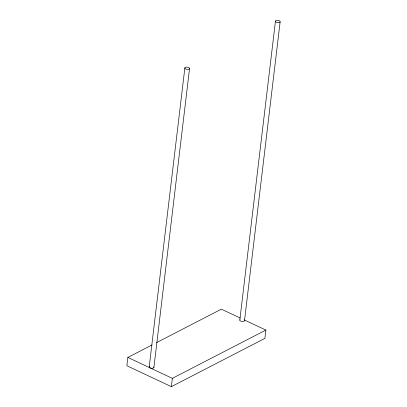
<?xml version="1.0" encoding="UTF-8"?>
<svg xmlns="http://www.w3.org/2000/svg" width="407" height="407" viewBox="0 0 407 407"><rect width="100%" height="100%" fill="white"/><g stroke="black" fill="none" stroke-linecap="round" stroke-linejoin="round"><path stroke-width="0.61" d="M152.07 344.933L127.849 357.438L126.857 365.74L171.367 386.65L264.886 338.38L265.878 330.077L244.19 319.892M149.227 366.763L184.864 67.883M153.897 367.516L189.54 68.641A2.376 1.124 6.8 0 0 186.325 67.13A2.376 1.124 6.8 0 0 185.74 69.017A2.376 1.124 6.8 0 0 189.54 68.641M171.367 386.65L172.354 378.347L265.878 330.077M239.825 319.999L275.463 21.123M244.495 320.752L280.133 21.876A2.376 1.124 6.8 0 0 276.923 20.365A2.376 1.124 6.8 0 0 276.338 22.253A2.376 1.124 6.8 0 0 280.133 21.876M156.578 342.608L221.367 309.167L240.196 318.015M127.849 357.438L172.354 378.347M153.754 366.921A2.376 1.124 6.8 0 1 151.226 368.228A2.376 1.124 6.8 0 1 149.71 366.269M244.353 320.161A2.376 1.124 6.8 0 1 242.129 321.505A2.376 1.124 6.8 0 1 239.988 319.729"/></g></svg>
